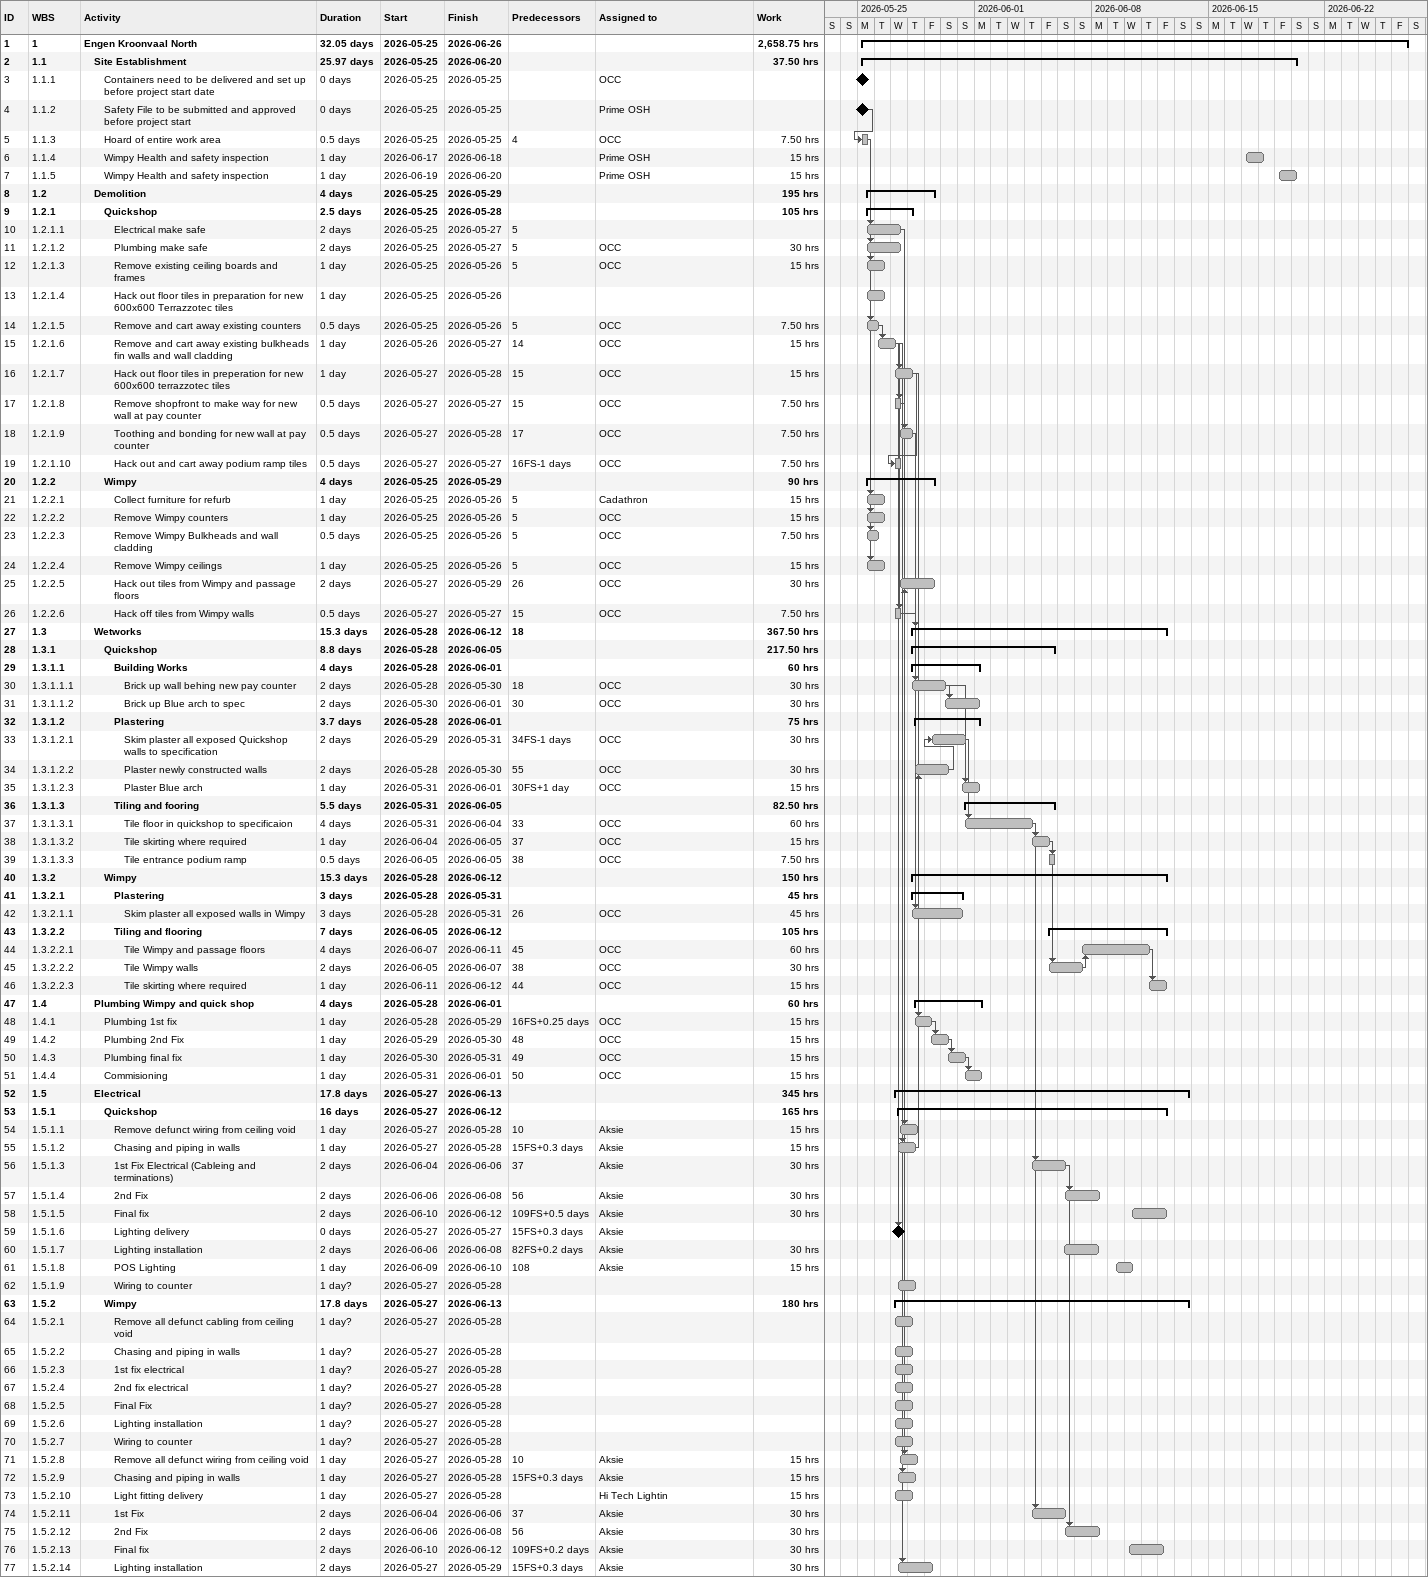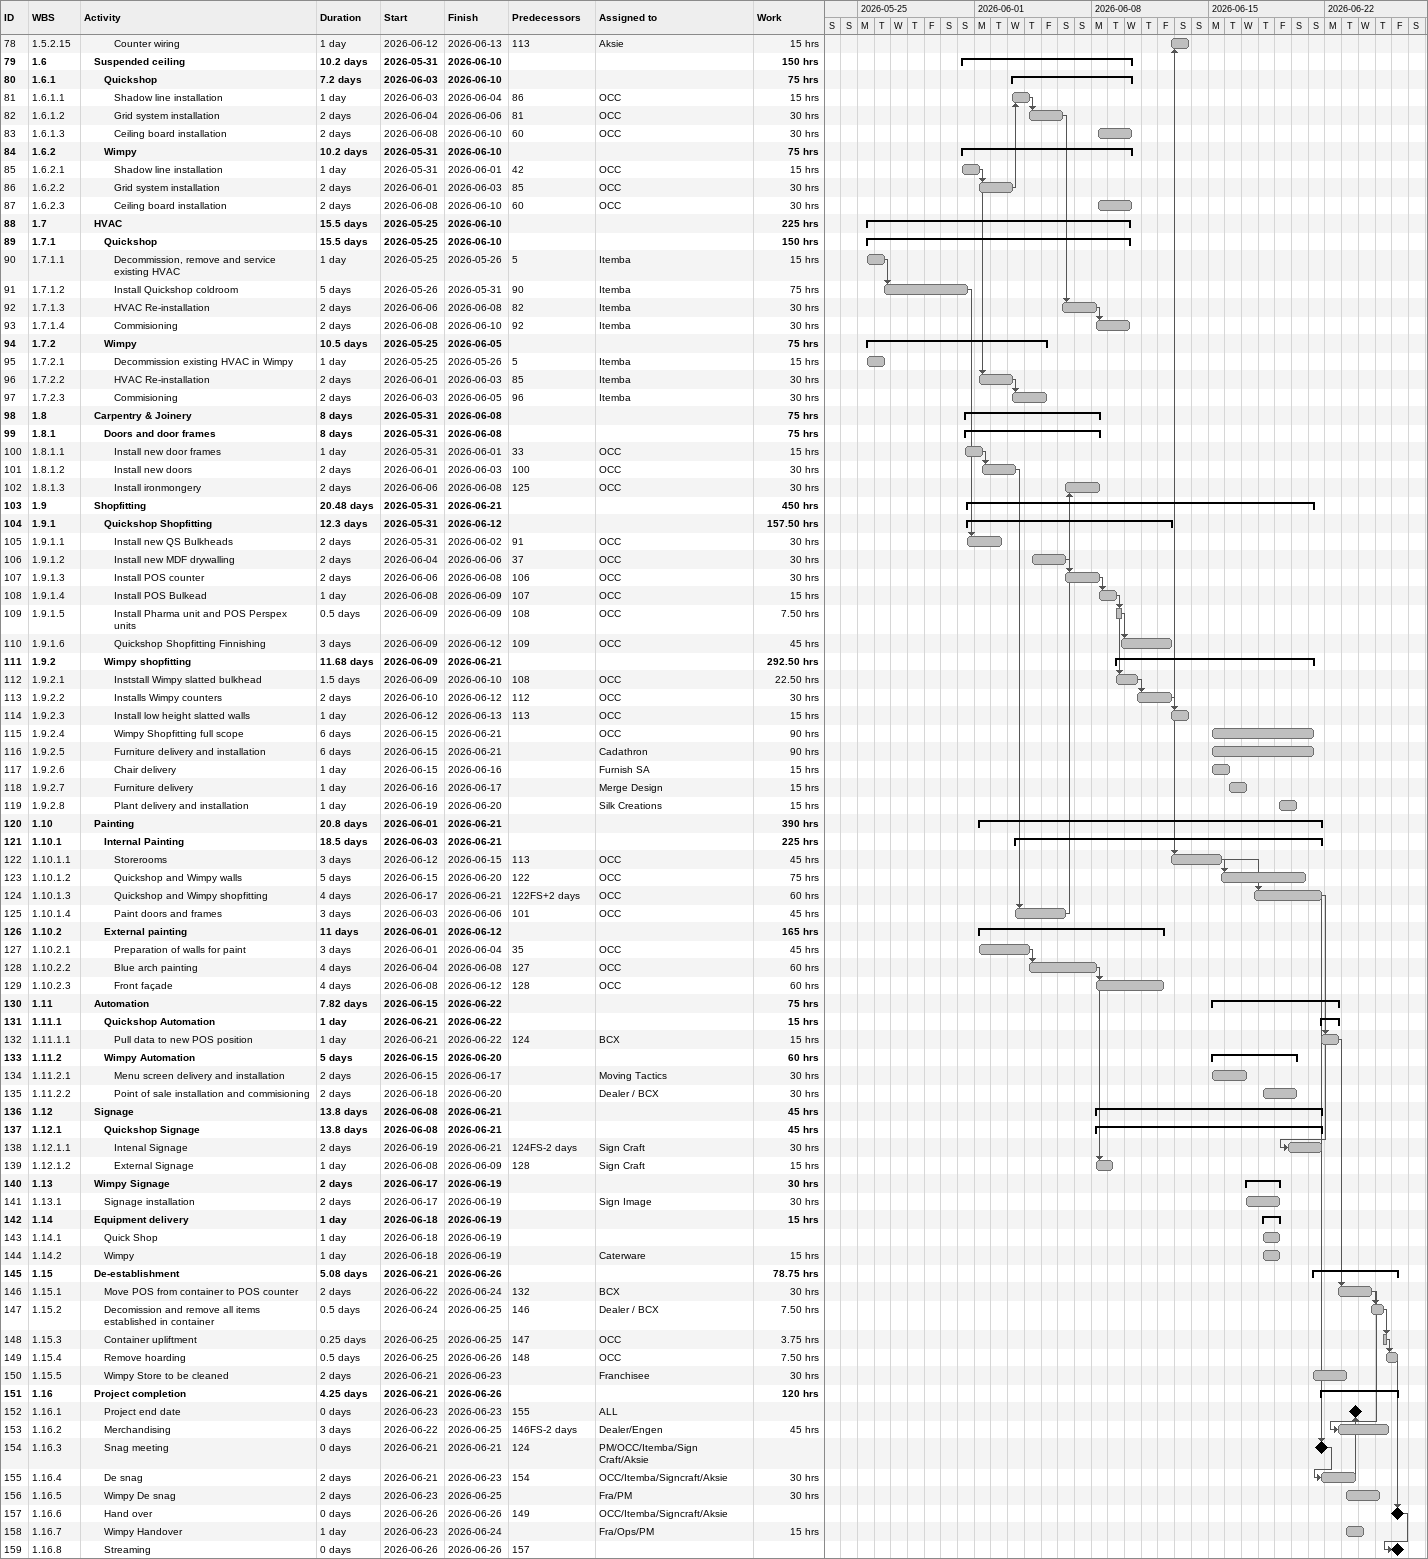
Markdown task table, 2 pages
| ID | WBS | Task | Duration | Start | Finish | Predecessors | Resources | Work (h) |
|---|---|---|---|---|---|---|---|---|
| 1 | 1 | **Engen Kroonvaal North** | 32.05d | 2026-05-25 | 2026-06-26 |  |  | 2658.75 |
| 2 | 1.1 | **Site Establishment** | 25.97d | 2026-05-25 | 2026-06-20 |  |  | 37.50 |
| 3 | 1.1.1 | Containers need to be delivered and set up before project start date | 0d | 2026-05-25 | 2026-05-25 |  | OCC |  |
| 4 | 1.1.2 | Safety File to be submitted and approved before project start | 0d | 2026-05-25 | 2026-05-25 |  | Prime OSH |  |
| 5 | 1.1.3 | Hoard of entire work area | 0.5d | 2026-05-25 | 2026-05-25 | 4 | OCC | 7.50 |
| 6 | 1.1.4 | Wimpy Health and safety inspection | 1d | 2026-06-17 | 2026-06-18 |  | Prime OSH | 15 |
| 7 | 1.1.5 | Wimpy Health and safety inspection | 1d | 2026-06-19 | 2026-06-20 |  | Prime OSH | 15 |
| 8 | 1.2 | **Demolition** | 4d | 2026-05-25 | 2026-05-29 |  |  | 195 |
| 9 | 1.2.1 | **Quickshop** | 2.5d | 2026-05-25 | 2026-05-28 |  |  | 105 |
| 10 | 1.2.1.1 | Electrical make safe | 2d | 2026-05-25 | 2026-05-27 | 5 |  |  |
| 11 | 1.2.1.2 | Plumbing make safe | 2d | 2026-05-25 | 2026-05-27 | 5 | OCC | 30 |
| 12 | 1.2.1.3 | Remove existing ceiling boards and frames | 1d | 2026-05-25 | 2026-05-26 | 5 | OCC | 15 |
| 13 | 1.2.1.4 | Hack out floor tiles in preparation for new 600x600 Terrazzotec tiles | 1d | 2026-05-25 | 2026-05-26 |  |  |  |
| 14 | 1.2.1.5 | Remove and cart away existing counters | 0.5d | 2026-05-25 | 2026-05-26 | 5 | OCC | 7.50 |
| 15 | 1.2.1.6 | Remove and cart away existing bulkheads fin walls and wall cladding | 1d | 2026-05-26 | 2026-05-27 | 14 | OCC | 15 |
| 16 | 1.2.1.7 | Hack out floor tiles in preperation for new 600x600 terrazzotec tiles | 1d | 2026-05-27 | 2026-05-28 | 15 | OCC | 15 |
| 17 | 1.2.1.8 | Remove shopfront to make way for new wall at pay counter | 0.5d | 2026-05-27 | 2026-05-27 | 15 | OCC | 7.50 |
| 18 | 1.2.1.9 | Toothing and bonding for new wall at pay counter | 0.5d | 2026-05-27 | 2026-05-28 | 17 | OCC | 7.50 |
| 19 | 1.2.1.10 | Hack out and cart away podium ramp tiles | 0.5d | 2026-05-27 | 2026-05-27 | 16FS-1d | OCC | 7.50 |
| 20 | 1.2.2 | **Wimpy** | 4d | 2026-05-25 | 2026-05-29 |  |  | 90 |
| 21 | 1.2.2.1 | Collect furniture for refurb | 1d | 2026-05-25 | 2026-05-26 | 5 | Cadathron | 15 |
| 22 | 1.2.2.2 | Remove Wimpy counters | 1d | 2026-05-25 | 2026-05-26 | 5 | OCC | 15 |
| 23 | 1.2.2.3 | Remove Wimpy Bulkheads and wall cladding | 0.5d | 2026-05-25 | 2026-05-26 | 5 | OCC | 7.50 |
| 24 | 1.2.2.4 | Remove Wimpy ceilings | 1d | 2026-05-25 | 2026-05-26 | 5 | OCC | 15 |
| 25 | 1.2.2.5 | Hack out tiles from Wimpy and passage floors | 2d | 2026-05-27 | 2026-05-29 | 26 | OCC | 30 |
| 26 | 1.2.2.6 | Hack off tiles from Wimpy walls | 0.5d | 2026-05-27 | 2026-05-27 | 15 | OCC | 7.50 |
| 27 | 1.3 | **Wetworks** | 15.3d | 2026-05-28 | 2026-06-12 | 18 |  | 367.50 |
| 28 | 1.3.1 | **Quickshop** | 8.8d | 2026-05-28 | 2026-06-05 |  |  | 217.50 |
| 29 | 1.3.1.1 | **Building Works** | 4d | 2026-05-28 | 2026-06-01 |  |  | 60 |
| 30 | 1.3.1.1.1 | Brick up wall behing new pay counter | 2d | 2026-05-28 | 2026-05-30 | 18 | OCC | 30 |
| 31 | 1.3.1.1.2 | Brick up Blue arch to spec | 2d | 2026-05-30 | 2026-06-01 | 30 | OCC | 30 |
| 32 | 1.3.1.2 | **Plastering** | 3.7d | 2026-05-28 | 2026-06-01 |  |  | 75 |
| 33 | 1.3.1.2.1 | Skim plaster all exposed Quickshop walls to specification | 2d | 2026-05-29 | 2026-05-31 | 34FS-1d | OCC | 30 |
| 34 | 1.3.1.2.2 | Plaster newly constructed walls | 2d | 2026-05-28 | 2026-05-30 | 55 | OCC | 30 |
| 35 | 1.3.1.2.3 | Plaster Blue arch | 1d | 2026-05-31 | 2026-06-01 | 30FS+1d | OCC | 15 |
| 36 | 1.3.1.3 | **Tiling and fooring** | 5.5d | 2026-05-31 | 2026-06-05 |  |  | 82.50 |
| 37 | 1.3.1.3.1 | Tile floor in quickshop to specificaion | 4d | 2026-05-31 | 2026-06-04 | 33 | OCC | 60 |
| 38 | 1.3.1.3.2 | Tile skirting where required | 1d | 2026-06-04 | 2026-06-05 | 37 | OCC | 15 |
| 39 | 1.3.1.3.3 | Tile entrance podium ramp | 0.5d | 2026-06-05 | 2026-06-05 | 38 | OCC | 7.50 |
| 40 | 1.3.2 | **Wimpy** | 15.3d | 2026-05-28 | 2026-06-12 |  |  | 150 |
| 41 | 1.3.2.1 | **Plastering** | 3d | 2026-05-28 | 2026-05-31 |  |  | 45 |
| 42 | 1.3.2.1.1 | Skim plaster all exposed walls in Wimpy | 3d | 2026-05-28 | 2026-05-31 | 26 | OCC | 45 |
| 43 | 1.3.2.2 | **Tiling and flooring** | 7d | 2026-06-05 | 2026-06-12 |  |  | 105 |
| 44 | 1.3.2.2.1 | Tile Wimpy and passage floors | 4d | 2026-06-07 | 2026-06-11 | 45 | OCC | 60 |
| 45 | 1.3.2.2.2 | Tile Wimpy walls | 2d | 2026-06-05 | 2026-06-07 | 38 | OCC | 30 |
| 46 | 1.3.2.2.3 | Tile skirting where required | 1d | 2026-06-11 | 2026-06-12 | 44 | OCC | 15 |
| 47 | 1.4 | **Plumbing Wimpy and quick shop** | 4d | 2026-05-28 | 2026-06-01 |  |  | 60 |
| 48 | 1.4.1 | Plumbing 1st fix | 1d | 2026-05-28 | 2026-05-29 | 16FS+0.25d | OCC | 15 |
| 49 | 1.4.2 | Plumbing 2nd Fix | 1d | 2026-05-29 | 2026-05-30 | 48 | OCC | 15 |
| 50 | 1.4.3 | Plumbing final fix | 1d | 2026-05-30 | 2026-05-31 | 49 | OCC | 15 |
| 51 | 1.4.4 | Commisioning | 1d | 2026-05-31 | 2026-06-01 | 50 | OCC | 15 |
| 52 | 1.5 | **Electrical** | 17.8d | 2026-05-27 | 2026-06-13 |  |  | 345 |
| 53 | 1.5.1 | **Quickshop** | 16d | 2026-05-27 | 2026-06-12 |  |  | 165 |
| 54 | 1.5.1.1 | Remove defunct wiring from ceiling void | 1d | 2026-05-27 | 2026-05-28 | 10 | Aksie | 15 |
| 55 | 1.5.1.2 | Chasing and piping in walls | 1d | 2026-05-27 | 2026-05-28 | 15FS+0.3d | Aksie | 15 |
| 56 | 1.5.1.3 | 1st Fix Electrical (Cableing and terminations) | 2d | 2026-06-04 | 2026-06-06 | 37 | Aksie | 30 |
| 57 | 1.5.1.4 | 2nd Fix | 2d | 2026-06-06 | 2026-06-08 | 56 | Aksie | 30 |
| 58 | 1.5.1.5 | Final fix | 2d | 2026-06-10 | 2026-06-12 | 109FS+0.5d | Aksie | 30 |
| 59 | 1.5.1.6 | Lighting delivery | 0d | 2026-05-27 | 2026-05-27 | 15FS+0.3d | Aksie |  |
| 60 | 1.5.1.7 | Lighting installation | 2d | 2026-06-06 | 2026-06-08 | 82FS+0.2d | Aksie | 30 |
| 61 | 1.5.1.8 | POS Lighting | 1d | 2026-06-09 | 2026-06-10 | 108 | Aksie | 15 |
| 62 | 1.5.1.9 | Wiring to counter | 1d? | 2026-05-27 | 2026-05-28 |  |  |  |
| 63 | 1.5.2 | **Wimpy** | 17.8d | 2026-05-27 | 2026-06-13 |  |  | 180 |
| 64 | 1.5.2.1 | Remove all defunct cabling from ceiling void | 1d? | 2026-05-27 | 2026-05-28 |  |  |  |
| 65 | 1.5.2.2 | Chasing and piping in walls | 1d? | 2026-05-27 | 2026-05-28 |  |  |  |
| 66 | 1.5.2.3 | 1st fix electrical | 1d? | 2026-05-27 | 2026-05-28 |  |  |  |
| 67 | 1.5.2.4 | 2nd fix electrical | 1d? | 2026-05-27 | 2026-05-28 |  |  |  |
| 68 | 1.5.2.5 | Final Fix | 1d? | 2026-05-27 | 2026-05-28 |  |  |  |
| 69 | 1.5.2.6 | Lighting installation | 1d? | 2026-05-27 | 2026-05-28 |  |  |  |
| 70 | 1.5.2.7 | Wiring to counter | 1d? | 2026-05-27 | 2026-05-28 |  |  |  |
| 71 | 1.5.2.8 | Remove all defunct wiring from ceiling void | 1d | 2026-05-27 | 2026-05-28 | 10 | Aksie | 15 |
| 72 | 1.5.2.9 | Chasing and piping in walls | 1d | 2026-05-27 | 2026-05-28 | 15FS+0.3d | Aksie | 15 |
| 73 | 1.5.2.10 | Light fitting delivery | 1d | 2026-05-27 | 2026-05-28 |  | Hi Tech Lightin | 15 |
| 74 | 1.5.2.11 | 1st Fix | 2d | 2026-06-04 | 2026-06-06 | 37 | Aksie | 30 |
| 75 | 1.5.2.12 | 2nd Fix | 2d | 2026-06-06 | 2026-06-08 | 56 | Aksie | 30 |
| 76 | 1.5.2.13 | Final fix | 2d | 2026-06-10 | 2026-06-12 | 109FS+0.2d | Aksie | 30 |
| 77 | 1.5.2.14 | Lighting installation | 2d | 2026-05-27 | 2026-05-29 | 15FS+0.3d | Aksie | 30 |
| 78 | 1.5.2.15 | Counter wiring | 1d | 2026-06-12 | 2026-06-13 | 113 | Aksie | 15 |
| 79 | 1.6 | **Suspended ceiling** | 10.2d | 2026-05-31 | 2026-06-10 |  |  | 150 |
| 80 | 1.6.1 | **Quickshop** | 7.2d | 2026-06-03 | 2026-06-10 |  |  | 75 |
| 81 | 1.6.1.1 | Shadow line installation | 1d | 2026-06-03 | 2026-06-04 | 86 | OCC | 15 |
| 82 | 1.6.1.2 | Grid system installation | 2d | 2026-06-04 | 2026-06-06 | 81 | OCC | 30 |
| 83 | 1.6.1.3 | Ceiling board installation | 2d | 2026-06-08 | 2026-06-10 | 60 | OCC | 30 |
| 84 | 1.6.2 | **Wimpy** | 10.2d | 2026-05-31 | 2026-06-10 |  |  | 75 |
| 85 | 1.6.2.1 | Shadow line installation | 1d | 2026-05-31 | 2026-06-01 | 42 | OCC | 15 |
| 86 | 1.6.2.2 | Grid system installation | 2d | 2026-06-01 | 2026-06-03 | 85 | OCC | 30 |
| 87 | 1.6.2.3 | Ceiling board installation | 2d | 2026-06-08 | 2026-06-10 | 60 | OCC | 30 |
| 88 | 1.7 | **HVAC** | 15.5d | 2026-05-25 | 2026-06-10 |  |  | 225 |
| 89 | 1.7.1 | **Quickshop** | 15.5d | 2026-05-25 | 2026-06-10 |  |  | 150 |
| 90 | 1.7.1.1 | Decommission, remove and service existing HVAC | 1d | 2026-05-25 | 2026-05-26 | 5 | Itemba | 15 |
| 91 | 1.7.1.2 | Install Quickshop coldroom | 5d | 2026-05-26 | 2026-05-31 | 90 | Itemba | 75 |
| 92 | 1.7.1.3 | HVAC Re-installation | 2d | 2026-06-06 | 2026-06-08 | 82 | Itemba | 30 |
| 93 | 1.7.1.4 | Commisioning | 2d | 2026-06-08 | 2026-06-10 | 92 | Itemba | 30 |
| 94 | 1.7.2 | **Wimpy** | 10.5d | 2026-05-25 | 2026-06-05 |  |  | 75 |
| 95 | 1.7.2.1 | Decommission existing HVAC in Wimpy | 1d | 2026-05-25 | 2026-05-26 | 5 | Itemba | 15 |
| 96 | 1.7.2.2 | HVAC Re-installation | 2d | 2026-06-01 | 2026-06-03 | 85 | Itemba | 30 |
| 97 | 1.7.2.3 | Commisioning | 2d | 2026-06-03 | 2026-06-05 | 96 | Itemba | 30 |
| 98 | 1.8 | **Carpentry & Joinery** | 8d | 2026-05-31 | 2026-06-08 |  |  | 75 |
| 99 | 1.8.1 | **Doors and door frames** | 8d | 2026-05-31 | 2026-06-08 |  |  | 75 |
| 100 | 1.8.1.1 | Install new door frames | 1d | 2026-05-31 | 2026-06-01 | 33 | OCC | 15 |
| 101 | 1.8.1.2 | Install new doors | 2d | 2026-06-01 | 2026-06-03 | 100 | OCC | 30 |
| 102 | 1.8.1.3 | Install ironmongery | 2d | 2026-06-06 | 2026-06-08 | 125 | OCC | 30 |
| 103 | 1.9 | **Shopfitting** | 20.48d | 2026-05-31 | 2026-06-21 |  |  | 450 |
| 104 | 1.9.1 | **Quickshop Shopfitting** | 12.3d | 2026-05-31 | 2026-06-12 |  |  | 157.50 |
| 105 | 1.9.1.1 | Install new QS Bulkheads | 2d | 2026-05-31 | 2026-06-02 | 91 | OCC | 30 |
| 106 | 1.9.1.2 | Install new MDF drywalling | 2d | 2026-06-04 | 2026-06-06 | 37 | OCC | 30 |
| 107 | 1.9.1.3 | Install POS counter | 2d | 2026-06-06 | 2026-06-08 | 106 | OCC | 30 |
| 108 | 1.9.1.4 | Install POS Bulkead | 1d | 2026-06-08 | 2026-06-09 | 107 | OCC | 15 |
| 109 | 1.9.1.5 | Install Pharma unit and POS Perspex units | 0.5d | 2026-06-09 | 2026-06-09 | 108 | OCC | 7.50 |
| 110 | 1.9.1.6 | Quickshop Shopfitting Finnishing | 3d | 2026-06-09 | 2026-06-12 | 109 | OCC | 45 |
| 111 | 1.9.2 | **Wimpy shopfitting** | 11.68d | 2026-06-09 | 2026-06-21 |  |  | 292.50 |
| 112 | 1.9.2.1 | Inststall Wimpy slatted bulkhead | 1.5d | 2026-06-09 | 2026-06-10 | 108 | OCC | 22.50 |
| 113 | 1.9.2.2 | Installs Wimpy counters | 2d | 2026-06-10 | 2026-06-12 | 112 | OCC | 30 |
| 114 | 1.9.2.3 | Install low height slatted walls | 1d | 2026-06-12 | 2026-06-13 | 113 | OCC | 15 |
| 115 | 1.9.2.4 | Wimpy Shopfitting full scope | 6d | 2026-06-15 | 2026-06-21 |  | OCC | 90 |
| 116 | 1.9.2.5 | Furniture delivery and installation | 6d | 2026-06-15 | 2026-06-21 |  | Cadathron | 90 |
| 117 | 1.9.2.6 | Chair delivery | 1d | 2026-06-15 | 2026-06-16 |  | Furnish SA | 15 |
| 118 | 1.9.2.7 | Furniture delivery | 1d | 2026-06-16 | 2026-06-17 |  | Merge Design | 15 |
| 119 | 1.9.2.8 | Plant delivery and installation | 1d | 2026-06-19 | 2026-06-20 |  | Silk Creations | 15 |
| 120 | 1.10 | **Painting** | 20.8d | 2026-06-01 | 2026-06-21 |  |  | 390 |
| 121 | 1.10.1 | **Internal Painting** | 18.5d | 2026-06-03 | 2026-06-21 |  |  | 225 |
| 122 | 1.10.1.1 | Storerooms | 3d | 2026-06-12 | 2026-06-15 | 113 | OCC | 45 |
| 123 | 1.10.1.2 | Quickshop and Wimpy walls | 5d | 2026-06-15 | 2026-06-20 | 122 | OCC | 75 |
| 124 | 1.10.1.3 | Quickshop and Wimpy shopfitting | 4d | 2026-06-17 | 2026-06-21 | 122FS+2d | OCC | 60 |
| 125 | 1.10.1.4 | Paint doors and frames | 3d | 2026-06-03 | 2026-06-06 | 101 | OCC | 45 |
| 126 | 1.10.2 | **External painting** | 11d | 2026-06-01 | 2026-06-12 |  |  | 165 |
| 127 | 1.10.2.1 | Preparation of walls for paint | 3d | 2026-06-01 | 2026-06-04 | 35 | OCC | 45 |
| 128 | 1.10.2.2 | Blue arch painting | 4d | 2026-06-04 | 2026-06-08 | 127 | OCC | 60 |
| 129 | 1.10.2.3 | Front façade | 4d | 2026-06-08 | 2026-06-12 | 128 | OCC | 60 |
| 130 | 1.11 | **Automation** | 7.82d | 2026-06-15 | 2026-06-22 |  |  | 75 |
| 131 | 1.11.1 | **Quickshop Automation** | 1d | 2026-06-21 | 2026-06-22 |  |  | 15 |
| 132 | 1.11.1.1 | Pull data to new POS position | 1d | 2026-06-21 | 2026-06-22 | 124 | BCX | 15 |
| 133 | 1.11.2 | **Wimpy Automation** | 5d | 2026-06-15 | 2026-06-20 |  |  | 60 |
| 134 | 1.11.2.1 | Menu screen delivery and installation | 2d | 2026-06-15 | 2026-06-17 |  | Moving Tactics | 30 |
| 135 | 1.11.2.2 | Point of sale installation and commisioning | 2d | 2026-06-18 | 2026-06-20 |  | Dealer / BCX | 30 |
| 136 | 1.12 | **Signage** | 13.8d | 2026-06-08 | 2026-06-21 |  |  | 45 |
| 137 | 1.12.1 | **Quickshop Signage** | 13.8d | 2026-06-08 | 2026-06-21 |  |  | 45 |
| 138 | 1.12.1.1 | Intenal Signage | 2d | 2026-06-19 | 2026-06-21 | 124FS-2d | Sign Craft | 30 |
| 139 | 1.12.1.2 | External Signage | 1d | 2026-06-08 | 2026-06-09 | 128 | Sign Craft | 15 |
| 140 | 1.13 | **Wimpy Signage** | 2d | 2026-06-17 | 2026-06-19 |  |  | 30 |
| 141 | 1.13.1 | Signage installation | 2d | 2026-06-17 | 2026-06-19 |  | Sign Image | 30 |
| 142 | 1.14 | **Equipment delivery** | 1d | 2026-06-18 | 2026-06-19 |  |  | 15 |
| 143 | 1.14.1 | Quick Shop | 1d | 2026-06-18 | 2026-06-19 |  |  |  |
| 144 | 1.14.2 | Wimpy | 1d | 2026-06-18 | 2026-06-19 |  | Caterware | 15 |
| 145 | 1.15 | **De-establishment** | 5.08d | 2026-06-21 | 2026-06-26 |  |  | 78.75 |
| 146 | 1.15.1 | Move POS from container to POS counter | 2d | 2026-06-22 | 2026-06-24 | 132 | BCX | 30 |
| 147 | 1.15.2 | Decomission and remove all items established in container | 0.5d | 2026-06-24 | 2026-06-25 | 146 | Dealer / BCX | 7.50 |
| 148 | 1.15.3 | Container upliftment | 0.25d | 2026-06-25 | 2026-06-25 | 147 | OCC | 3.75 |
| 149 | 1.15.4 | Remove hoarding | 0.5d | 2026-06-25 | 2026-06-26 | 148 | OCC | 7.50 |
| 150 | 1.15.5 | Wimpy Store to be cleaned | 2d | 2026-06-21 | 2026-06-23 |  | Franchisee | 30 |
| 151 | 1.16 | **Project completion** | 4.25d | 2026-06-21 | 2026-06-26 |  |  | 120 |
| 152 | 1.16.1 | Project end date | 0d | 2026-06-23 | 2026-06-23 | 155 | ALL |  |
| 153 | 1.16.2 | Merchandising | 3d | 2026-06-22 | 2026-06-25 | 146FS-2d | Dealer/Engen | 45 |
| 154 | 1.16.3 | Snag meeting | 0d | 2026-06-21 | 2026-06-21 | 124 | PM/OCC/Itemba/Sign Craft/Aksie |  |
| 155 | 1.16.4 | De snag | 2d | 2026-06-21 | 2026-06-23 | 154 | OCC/Itemba/Signcraft/Aksie | 30 |
| 156 | 1.16.5 | Wimpy De snag | 2d | 2026-06-23 | 2026-06-25 |  | Fra/PM | 30 |
| 157 | 1.16.6 | Hand over | 0d | 2026-06-26 | 2026-06-26 | 149 | OCC/Itemba/Signcraft/Aksie |  |
| 158 | 1.16.7 | Wimpy Handover | 1d | 2026-06-23 | 2026-06-24 |  | Fra/Ops/PM | 15 |
| 159 | 1.16.8 | Streaming | 0d | 2026-06-26 | 2026-06-26 | 157 |  |  |
